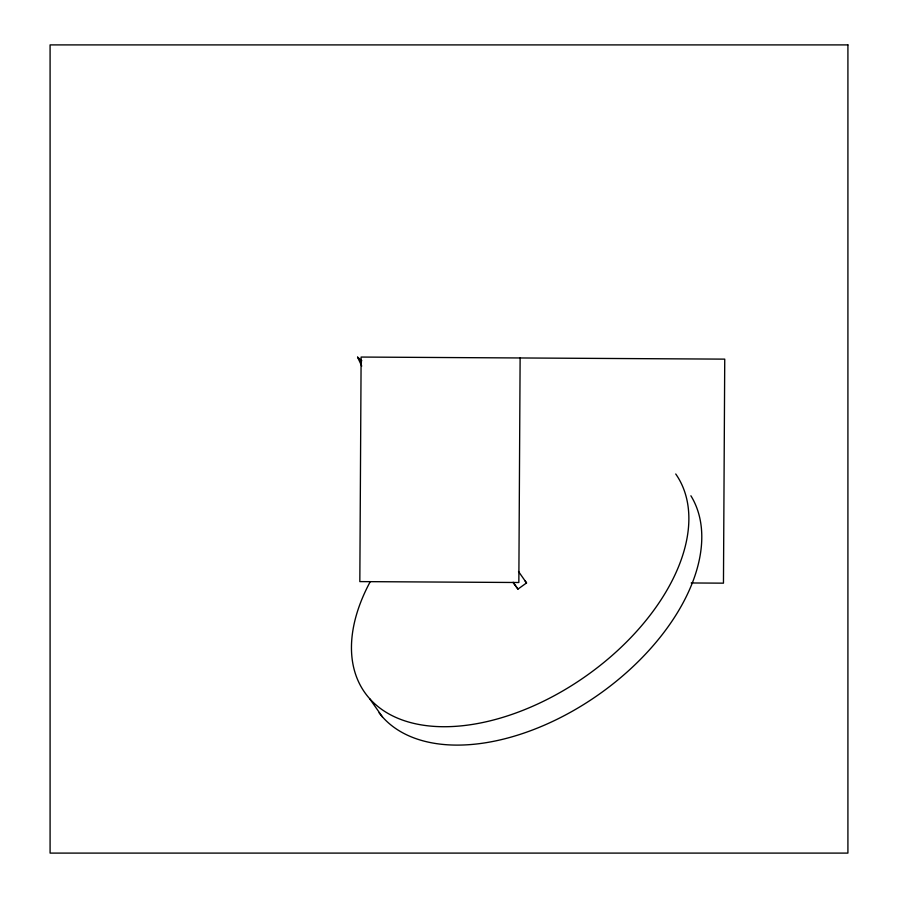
<?xml version="1.0" encoding="UTF-8"?>
<svg xmlns="http://www.w3.org/2000/svg" width="898" height="898" viewBox="0 0 898 898"><rect width="100%" height="100%" fill="white"/><g stroke="black" fill="none" stroke-linecap="round" stroke-linejoin="round"><path stroke-width="1.35" d="M520.122 357.965L518.842 582.51L359.829 581.601L361.119 357.056L724.742 359.133L723.462 583.161L691.224 582.97M513.286 582.824L517.966 589.099L526.542 582.937L518.516 571.51M361.737 366.081L357.584 357.18L361.838 360.783M524.982 580.838L526.542 582.937M357.584 357.18L361.456 362.365M513.151 582.252L517.966 589.099M369.572 698.61L382.503 716.997M675.734 473.976A190.05 113.878 -35.1 0 1 513.555 713.831A190.05 113.878 -35.1 0 1 370.111 581.904M690.899 495.775A190.05 113.878 -35.1 0 1 597.316 695.535A190.05 113.878 -35.1 0 1 379.079 712.821M847.914 44.9L50.086 44.9L50.086 853.1L847.914 853.1L847.914 44.9"/></g></svg>
